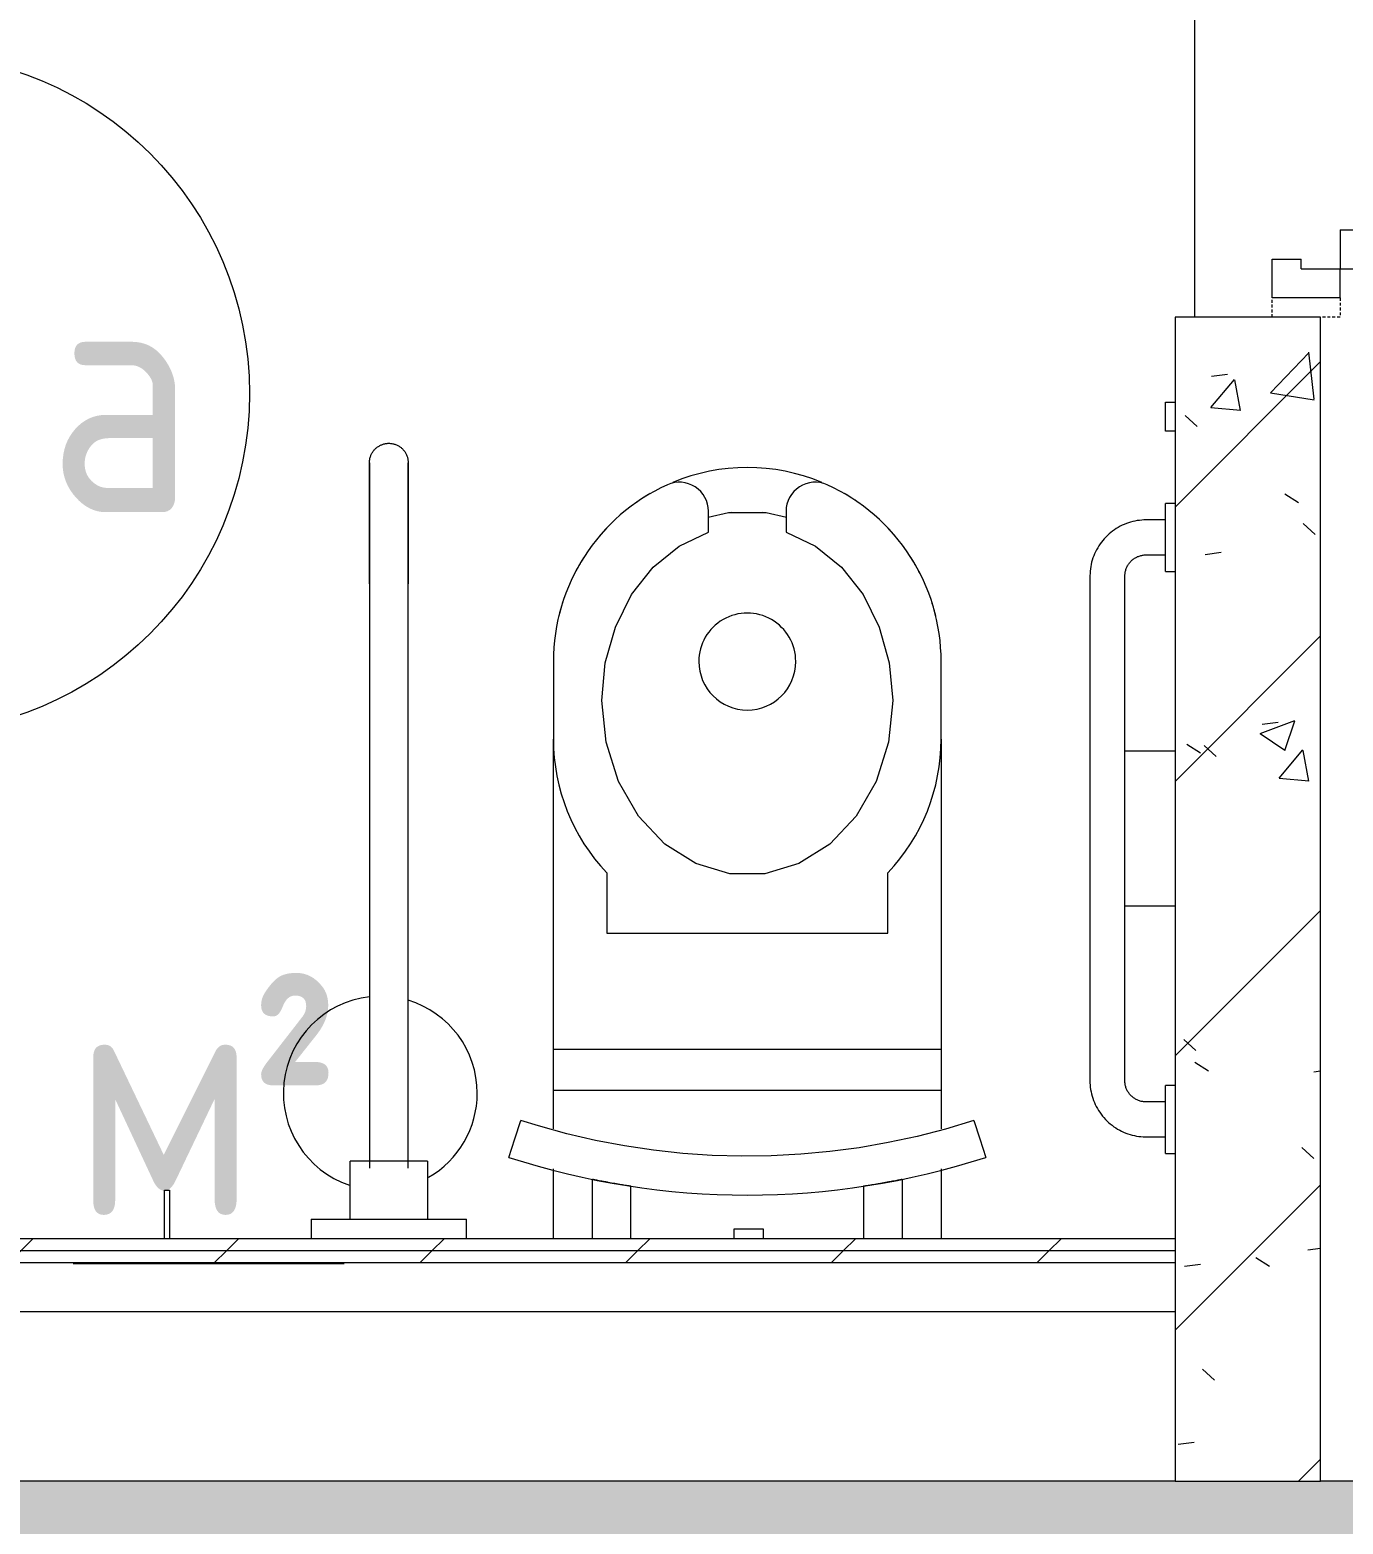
# Model space of a CAD drawing. Header units: millimetres. Extents: x -515342 to 330399, y -224905 to 507333.
# Drawn here: x -311230 to -309875, y -26248 to -24707 of the extents above; entities that cross this region are included whole.
import ezdxf

# ---------------------------------------------------------------- set-up
doc = ezdxf.new("R2010")
doc.units = ezdxf.units.MM
doc.linetypes.add('ASVP_Невидимые', pattern=[5, 3, -2])
for name, color, linetype, lineweight in [('Двери', 7, 'Continuous', 0), ('Марки помещений', 7, 'Continuous', 0), ('Оборудование', 7, 'Continuous', 0), ('Перекрытие', 7, 'Continuous', 0), ('Сантехника', 7, 'Continuous', 0), ('Стены внутренние', 7, 'Continuous', 0), ('Стены несущие', 7, 'Continuous', 0), ('Стены отделка', 7, 'Continuous', 0), ('Стены перегородки', 7, 'Continuous', 0), ('Стены штриховка', 7, 'Continuous', 0)]:
    doc.layers.add(name, color=color, linetype=linetype, lineweight=lineweight)
doc.styles.add('GOST Common_1', font='', dxfattribs={"width": 0.9, "height": 250})
doc.styles.add('GOST Common_2', font='', dxfattribs={"width": 0.9, "height": 250})
doc.styles.get('GOST Common_1').set_extended_font_data('GOST Common')
doc.styles.get('GOST Common_2').set_extended_font_data('GOST Common')
pattern_1 = [(45, (-374753.14, -35598.53), (-106.066, 106.066), [])]

# ---------------------------------------------------------------- blocks, each defined once
blk = doc.blocks.new('Дверь_Деревянная_1 полотно - АР_Дверь_Санузел_1000х2000h_полотно__Г_Пр-8752859-О_АР_П_1_0_000_План 1 этажа')
at = {"layer": 'Двери', "linetype": 'ASVP_Невидимые', "lineweight": 18}
for p, q in [((-550, -25), (-530, -25)), ((550, -25), (530, -25)), ((-550, -95), (-550, -75)), ((550, -95), (550, -75)), ((-530, -95), (-550, -95)), ((530, -95), (550, -95))]:
    blk.add_line(p, q, dxfattribs=at)
at = {"layer": 'Двери', "lineweight": 18}
for p, q in [((-530, -25), (-490, -25)), ((-530, -95), (-530, -25)), ((-490, -25), (-490, -55)), ((490, -25), (490, -55)), ((530, -25), (490, -25)), ((530, -95), (530, -25)), ((-500, -55), (-500, -95)), ((-500, -55), (-490, -55)), ((500, -55), (490, -55)), ((500, -55), (500, -95)), ((-530, -95), (-500, -95)), ((-500, -95), (-500, -1095)), ((-460, -95), (-500, -95)), ((-460, -95), (-460, -260)), ((530, -95), (500, -95)), ((-460, -330), (-460, -860)), ((-460, -930), (-460, -1095)), ((-500, -1095), (-460, -1095))]:
    blk.add_line(p, q, dxfattribs=at)
blk.add_arc((-500, -95), 1000, 270, 360, dxfattribs=at)
blk = doc.blocks.new('Опорный поручень - Откидной поручень для унитаза-8747127-О_АР_П_1_0_000_План 1 этажа')
at = {"layer": 'Оборудование'}
for p, q in [((92690, 10320), (92690, 9717.7)), ((92730, 9717.7), (92730, 10320)), ((92750, 9725), (92670, 9725)), ((92670, 9685), (92670, 9725)), ((92750, 9725), (92750, 9685)), ((92670, 9665), (92670, 9685)), ((92750, 9685), (92750, 9665)), ((92630, 9665), (92790, 9665)), ((92630, 9665), (92630, 9645)), ((92790, 9645), (92790, 9665))]:
    blk.add_line(p, q, dxfattribs=at)
at = {"layer": 'Оборудование', "flags": 128}
for points in [[(92690, 10445), (92690, 10445.8), (92690.1, 10446.6), (92690.1, 10447.4), (92690.3, 10448.2), (92690.4, 10449), (92690.6, 10449.8), (92690.8, 10450.5), (92691, 10451.3), (92691.3, 10452), (92691.6, 10452.8), (92691.9, 10453.5), (92692.3, 10454.2), (92692.6, 10454.9), (92693.1, 10455.6), (92693.5, 10456.3), (92694, 10456.9), (92694.4, 10457.6), (92695, 10458.2), (92695.5, 10458.8), (92696.1, 10459.3), (92696.7, 10459.9), (92697.3, 10460.4), (92697.9, 10460.9), (92698.5, 10461.4), (92699.2, 10461.8), (92699.9, 10462.2), (92700.6, 10462.6), (92701.3, 10463), (92702, 10463.3), (92702.8, 10463.6), (92703.5, 10463.9), (92704.3, 10464.2), (92705, 10464.4), (92705.8, 10464.6), (92706.6, 10464.7), (92707.4, 10464.8), (92708.2, 10464.9), (92709, 10465), (92709.8, 10465), (92710, 10465)], [(92710, 10465), (92710.8, 10465), (92711.6, 10464.9), (92712.4, 10464.9), (92713.2, 10464.7), (92714, 10464.6), (92714.8, 10464.4), (92715.5, 10464.2), (92716.3, 10464), (92717, 10463.7), (92717.8, 10463.4), (92718.5, 10463.1), (92719.2, 10462.7), (92719.9, 10462.4), (92720.6, 10461.9), (92721.3, 10461.5), (92721.9, 10461), (92722.6, 10460.6), (92723.2, 10460), (92723.8, 10459.5), (92724.3, 10458.9), (92724.9, 10458.3), (92725.4, 10457.7), (92725.9, 10457.1), (92726.4, 10456.5), (92726.8, 10455.8), (92727.2, 10455.1), (92727.6, 10454.4), (92728, 10453.7), (92728.3, 10453), (92728.6, 10452.2), (92728.9, 10451.5), (92729.2, 10450.7), (92729.4, 10450), (92729.6, 10449.2), (92729.7, 10448.4), (92729.8, 10447.6), (92729.9, 10446.8), (92730, 10446), (92730, 10445.2), (92730, 10445)], [(92690, 10320), (92690, 10325), (92690, 10330), (92690, 10335), (92690, 10339.9), (92690, 10344.8), (92690, 10349.7), (92690, 10354.5), (92690, 10359.3), (92690, 10364), (92690, 10368.7), (92690, 10373.2), (92690, 10377.7), (92690, 10382.1), (92690, 10386.4), (92690, 10390.6), (92690, 10394.6), (92690, 10398.6), (92690, 10402.4), (92690, 10406.1), (92690, 10409.7), (92690, 10413.1), (92690, 10416.3), (92690, 10419.5), (92690, 10422.4), (92690, 10425.2), (92690, 10427.8), (92690, 10430.2), (92690, 10432.5), (92690, 10434.6), (92690, 10436.5), (92690, 10438.2), (92690, 10439.8), (92690, 10441.1), (92690, 10442.2), (92690, 10443.2), (92690, 10443.9), (92690, 10444.5), (92690, 10444.8), (92690, 10445), (92690, 10445)], [(92690, 10445), (92690, 10444.9), (92690, 10444.6), (92690, 10444.1), (92690, 10443.4), (92690, 10442.5), (92690, 10441.4), (92690, 10440.1), (92690, 10438.7), (92690, 10437), (92690, 10435.1), (92690, 10433.1), (92690, 10430.9), (92690, 10428.5), (92690, 10425.9), (92690, 10423.2), (92690, 10420.3), (92690, 10417.2), (92690, 10414), (92690, 10410.6), (92690, 10407.1), (92690, 10403.4), (92690, 10399.6), (92690, 10395.7), (92690, 10391.7), (92690, 10387.5), (92690, 10383.3), (92690, 10378.9), (92690, 10374.5), (92690, 10369.9), (92690, 10365.3), (92690, 10360.6), (92690, 10355.8), (92690, 10351), (92690, 10346.2), (92690, 10341.2), (92690, 10336.3), (92690, 10331.3), (92690, 10326.3), (92690, 10321.3), (92690, 10320)], [(92730, 10320), (92730, 10325), (92730, 10330), (92730, 10335), (92730, 10339.9), (92730, 10344.8), (92730, 10349.7), (92730, 10354.5), (92730, 10359.3), (92730, 10364), (92730, 10368.7), (92730, 10373.2), (92730, 10377.7), (92730, 10382.1), (92730, 10386.4), (92730, 10390.6), (92730, 10394.6), (92730, 10398.6), (92730, 10402.4), (92730, 10406.1), (92730, 10409.7), (92730, 10413.1), (92730, 10416.3), (92730, 10419.5), (92730, 10422.4), (92730, 10425.2), (92730, 10427.8), (92730, 10430.2), (92730, 10432.5), (92730, 10434.6), (92730, 10436.5), (92730, 10438.2), (92730, 10439.8), (92730, 10441.1), (92730, 10442.2), (92730, 10443.2), (92730, 10443.9), (92730, 10444.5), (92730, 10444.8), (92730, 10445), (92730, 10445)], [(92730, 10445), (92730, 10444.9), (92730, 10444.6), (92730, 10444.1), (92730, 10443.4), (92730, 10442.5), (92730, 10441.4), (92730, 10440.1), (92730, 10438.7), (92730, 10437), (92730, 10435.1), (92730, 10433.1), (92730, 10430.9), (92730, 10428.5), (92730, 10425.9), (92730, 10423.2), (92730, 10420.3), (92730, 10417.2), (92730, 10414), (92730, 10410.6), (92730, 10407.1), (92730, 10403.4), (92730, 10399.6), (92730, 10395.7), (92730, 10391.7), (92730, 10387.5), (92730, 10383.3), (92730, 10378.9), (92730, 10374.5), (92730, 10369.9), (92730, 10365.3), (92730, 10360.6), (92730, 10355.8), (92730, 10351), (92730, 10346.2), (92730, 10341.2), (92730, 10336.3), (92730, 10331.3), (92730, 10326.3), (92730, 10321.3), (92730, 10320)]]:
    blk.add_lwpolyline(points, dxfattribs=at)
blk = doc.blocks.new('МГН_Санузел_Поручень горизонтальный - АР_Сантехнические приборы_МГН_Поручень горизонтальный-3156318-О_АР_П_1_0_000_План 1 этажа')
at = {"layer": 'Сантехника'}
for p, q in [((-595.8, 88), (-1115.8, 88)), ((-1115.8, 52), (-595.8, 52)), ((-1173.8, 30), (-1173.8, 10)), ((-1137.8, 10), (-1137.8, 30)), ((-573.8, 30), (-573.8, 10)), ((-537.8, 10), (-537.8, 30)), ((-1190.8, 10), (-1190.8, 0)), ((-1190.8, 10), (-1155.8, 10)), ((-1155.8, 10), (-1120.8, 10)), ((-1120.8, 0), (-1120.8, 10)), ((-590.8, 10), (-590.8, 0)), ((-590.8, 10), (-555.8, 10)), ((-555.8, 10), (-520.8, 10)), ((-520.8, 0), (-520.8, 10))]:
    blk.add_line(p, q, dxfattribs=at)
at = {"layer": 'Сантехника', "flags": 128}
for points in [[(-1115.8, 88), (-1118.1, 88), (-1120.4, 87.8), (-1122.7, 87.6), (-1125, 87.3), (-1127.3, 86.8), (-1129.6, 86.3), (-1131.8, 85.7), (-1134, 85.1), (-1136.2, 84.3), (-1138.4, 83.4), (-1140.5, 82.5), (-1142.6, 81.4), (-1144.6, 80.3), (-1146.6, 79.1), (-1148.5, 77.9), (-1150.4, 76.5), (-1152.3, 75.1), (-1154, 73.6), (-1155.8, 72), (-1157.4, 70.4), (-1159, 68.7), (-1160.5, 67), (-1161.9, 65.1), (-1163.3, 63.3), (-1164.6, 61.3), (-1165.8, 59.4), (-1166.9, 57.3), (-1168, 55.3), (-1169, 53.2), (-1169.9, 51), (-1170.7, 48.8), (-1171.4, 46.6), (-1172, 44.4), (-1172.5, 42.1), (-1173, 39.9), (-1173.3, 37.6), (-1173.6, 35.3), (-1173.7, 32.9), (-1173.8, 30.6), (-1173.8, 30)], [(-537.8, 30), (-537.8, 32.3), (-538, 34.6), (-538.2, 36.9), (-538.5, 39.2), (-539, 41.5), (-539.5, 43.8), (-540.1, 46), (-540.7, 48.2), (-541.5, 50.4), (-542.4, 52.6), (-543.3, 54.7), (-544.3, 56.8), (-545.5, 58.8), (-546.7, 60.8), (-547.9, 62.7), (-549.3, 64.6), (-550.7, 66.5), (-552.2, 68.2), (-553.8, 70), (-555.4, 71.6), (-557.1, 73.2), (-558.8, 74.7), (-560.7, 76.1), (-562.5, 77.5), (-564.5, 78.8), (-566.4, 80), (-568.5, 81.2), (-570.5, 82.2), (-572.6, 83.2), (-574.8, 84.1), (-577, 84.9), (-579.2, 85.6), (-581.4, 86.2), (-583.7, 86.7), (-585.9, 87.2), (-588.2, 87.5), (-590.5, 87.8), (-592.9, 87.9), (-595.2, 88), (-595.8, 88)], [(-1137.8, 30), (-1137.8, 30.9), (-1137.7, 31.8), (-1137.6, 32.6), (-1137.5, 33.5), (-1137.4, 34.4), (-1137.2, 35.2), (-1136.9, 36.1), (-1136.7, 36.9), (-1136.4, 37.8), (-1136.1, 38.6), (-1135.7, 39.4), (-1135.3, 40.2), (-1134.9, 40.9), (-1134.4, 41.7), (-1134, 42.4), (-1133.4, 43.1), (-1132.9, 43.8), (-1132.3, 44.5), (-1131.7, 45.2), (-1131.1, 45.8), (-1130.5, 46.4), (-1129.8, 47), (-1129.1, 47.5), (-1128.4, 48), (-1127.7, 48.5), (-1126.9, 49), (-1126.2, 49.4), (-1125.4, 49.8), (-1124.6, 50.2), (-1123.8, 50.5), (-1122.9, 50.8), (-1122.1, 51.1), (-1121.3, 51.3), (-1120.4, 51.5), (-1119.5, 51.7), (-1118.7, 51.8), (-1117.8, 51.9), (-1116.9, 52), (-1116, 52), (-1115.8, 52)], [(-595.8, 52), (-594.9, 52), (-594, 51.9), (-593.2, 51.8), (-592.3, 51.7), (-591.4, 51.6), (-590.6, 51.4), (-589.7, 51.1), (-588.9, 50.9), (-588, 50.6), (-587.2, 50.3), (-586.4, 49.9), (-585.6, 49.5), (-584.9, 49.1), (-584.1, 48.6), (-583.4, 48.2), (-582.7, 47.6), (-582, 47.1), (-581.3, 46.5), (-580.6, 45.9), (-580, 45.3), (-579.4, 44.7), (-578.8, 44), (-578.3, 43.3), (-577.8, 42.6), (-577.3, 41.9), (-576.8, 41.1), (-576.4, 40.4), (-576, 39.6), (-575.6, 38.8), (-575.3, 38), (-575, 37.1), (-574.7, 36.3), (-574.5, 35.5), (-574.3, 34.6), (-574.1, 33.7), (-574, 32.9), (-573.9, 32), (-573.8, 31.1), (-573.8, 30.2), (-573.8, 30)]]:
    blk.add_lwpolyline(points, dxfattribs=at)
blk = doc.blocks.new('Унитаз - Общественные _МГН_ - Объем смыва более 6_1 л-V254-О_АР_П_1_0_000_План 1 этажа')
at = {"layer": 'Сантехника'}
for p, q in [((88.7, 246), (107.8, 239.8)), ((107.8, 239.8), (126.8, 233.7)), ((5, 200), (77, 200)), ((118.2, 200), (157.6, 200)), ((157.6, 200), (200, 200)), ((157.6, -200), (157.6, 200)), ((200, -200), (200, 200)), ((200, 200), (520, 200)), ((600, 200), (520, 200)), ((66.2, 160), (5, 160)), ((382.3, 145), (320, 145)), ((320, 145), (320, -145)), ((5, 120), (59.1, 120)), ((733.5, 40), (754.9, 40)), ((753.4, 20.7), (754, 16.1)), ((754, -16.1), (753.4, -20.7)), ((754.9, -40), (733.5, -40)), ((59.1, -120), (5, -120)), ((320, -145), (382.3, -145)), ((5, -160), (66.2, -160)), ((77, -200), (5, -200)), ((157.6, -200), (118.2, -200)), ((200, -200), (157.6, -200)), ((520, -200), (200, -200)), ((520, -200), (600, -200)), ((107.8, -239.8), (88.7, -246)), ((126.8, -233.7), (107.8, -239.8))]:
    blk.add_line(p, q, dxfattribs=at)
at = {"layer": 'Сантехника', "flags": 128}
for points in [[(126.8, -233.7), (118, -204.5), (110.4, -175.1), (104, -145.4), (98.8, -115.5), (94.8, -85.3), (92, -55.1), (90.4, -24.7), (90, 5.7), (90.9, 36.1), (92.9, 66.4), (96.2, 96.6), (100.6, 126.7), (106.3, 156.6), (113.2, 186.2), (121.2, 215.5), (126.8, 233.7)], [(560, -150), (516.9, -145.6), (476.3, -132.8), (440.6, -112.3), (411.9, -85.2), (391.7, -53.2), (381.3, -18.1), (381.3, 18.1), (391.7, 53.2), (411.9, 85.2), (440.6, 112.3), (476.3, 132.8), (516.9, 145.6), (560, 150)], [(560, 150), (598.7, 146.5), (635.6, 136.1), (669, 119.4), (697.2, 97.1), (719.1, 70.2), (733.5, 40)], [(748.7, 40.3), (753.6, 19.3), (753.6, -19.3), (748.7, -40.3)], [(733.5, -40), (719.1, -70.2), (697.2, -97.1), (669, -119.4), (635.6, -136.1), (598.7, -146.5), (560, -150)]]:
    blk.add_lwpolyline(points, dxfattribs=at)
at = {"layer": 'Сантехника'}
for centre, radius, start, end in [((850, 0), 800, 162.0951, 197.9049), ((520, 0), 200, 90, 133.5312), ((600, 0), 200, 24.3266, 90), ((600, 0), 200, 72.0106, 76.5027), ((600, 0), 200, 57.6191, 63.0038), ((600, 0), 200, 43.7417, 49.503), ((600, 0), 200, 30.0357, 36.0001), ((754.9, 70), 30, 270, 24.3266), ((600, 0), 200, 337.4028, 22.5972), ((600, 0), 50, 90, 270), ((600, 0), 50, 270, 90), ((754.9, -70), 30, 335.6734, 90), ((600, 0), 200, 270, 335.6734), ((600, 0), 200, 323.9999, 329.9643), ((600, 0), 200, 310.497, 316.2583), ((520, 0), 200, 226.4688, 270), ((600, 0), 200, 296.9962, 302.3809), ((600, 0), 200, 283.4973, 287.9894)]:
    blk.add_arc(centre, radius, start, end, dxfattribs=at)
for points, knots in [([(59.1, 120), (59.1, 120), (59.2, 120.8), (59.7, 124.4), (60.6, 129.9), (61.7, 136.5), (62.8, 142.4), (63.6, 146.8), (64.2, 150), (64.7, 152.9), (65.4, 156.2), (66, 159.2), (66.2, 160), (66.2, 160)], [0, 0, 0, 0, 0.111111, 0.222222, 0.333333, 0.444444, 0.555556, 0.611111, 0.666667, 0.722222, 0.777778, 0.888889, 1, 1, 1, 1]), ([(66.2, -160), (66.2, -160), (66, -159.2), (65.4, -156.2), (64.7, -152.9), (64.2, -150), (63.6, -146.8), (63, -143.5), (62.3, -140), (61.5, -135.4), (60.6, -129.9), (59.7, -124.4), (59.2, -120.8), (59.1, -120), (59.1, -120)], [0, 0, 0, 0, 0.111111, 0.222222, 0.277778, 0.333333, 0.388889, 0.444444, 0.5, 0.555556, 0.666667, 0.777778, 0.888889, 1, 1, 1, 1])]:
    blk.add_open_spline(points, degree=3, knots=knots, dxfattribs=at)
blk = doc.blocks.new('2D_МГН_Санузел_Аксессуары - АР_Сантехнические приборы_Автоматический диспансер для туалетной бумаги-10688737-О_АР_П_1_0_000_План 1 этажа')
at = {"layer": 'Сантехника'}
for p, q in [((-189.1, 75), (-189.1, 127)), ((-29.1, 127.2), (-29.1, 75))]:
    blk.add_line(p, q, dxfattribs=at)
blk = doc.blocks.new('2D_МГН_Санузел_Аксессуары - АР_Сантехнические приборы_Корзина для мусора-10688740-О_АР_П_1_0_000_План 1 этажа')
at = {"layer": 'Сантехника'}
for start, end in [(96.4838, 251.3788), (360, 73.2487), (299.8951, 360)]:
    blk.add_arc((-109.1, 187.5), 100, start, end, dxfattribs=at)
blk = doc.blocks.new('2D_МГН_Санузел_Аксессуары - АР_Сантехнические приборы_Система вызова помощи в санузел-10688741-О_АР_П_1_0_000_План 1 этажа')
at = {"layer": 'Сантехника'}
for p, q in [((-124.1, 75), (-124.1, 85)), ((-124.1, 85), (-94.1, 85)), ((-94.1, 85), (-94.1, 75))]:
    blk.add_line(p, q, dxfattribs=at)
blk = doc.blocks.new('2D_МГН_Санузел_Аксессуары - АР_Сантехнические приборы_Универсальный травмобезопасный держатель _крючок для костылей_-10688743-О_АР_П_1_0_000_План 1 этажа')
at = {"layer": 'Сантехника'}
for p, q in [((-111.6, 37.5), (-111.6, 87.5)), ((-111.6, 87.5), (-106.6, 87.5)), ((-106.6, 87.5), (-106.6, 37.5))]:
    blk.add_line(p, q, dxfattribs=at)
blk = doc.blocks.new('2D_МГН_Санузел_Аксессуары - АР_Сантехнические приборы_Комплект 1-10688745-О_АР_П_1_0_000_План 1 этажа')
at = {"layer": 'Сантехника'}
for p, q in [((-124.1, 37.5), (-124.1, 47.5)), ((-124.1, 47.5), (-94.1, 47.5)), ((-94.1, 47.5), (-94.1, 37.5))]:
    blk.add_line(p, q, dxfattribs=at)
blk = doc.blocks.new('ASVP_Марка_Помещение_ДваЗначения - Номер Площадь-685795-О_АР_П_1_0_000_План 1 этажа')
at = {"layer": 'Марки помещений'}
blk.add_circle((0, 0), 3.5, dxfattribs=at)

msp = doc.modelspace()

# ---------------------------------------------------------------- hatches: boundary and pattern name
at = {"layer": 'Стены внутренние'}
h = msp.add_hatch(dxfattribs=at)
h.set_pattern_fill('FP_3', color=256, style=0, pattern_type=2)
h.set_pattern_definition([(45, (-374753.14, -35598.53), (-141.42136, 141.42136), [])])
h.paths.add_polyline_path([(-310048.1427, -26203.5295), (-309898.1427, -26203.5295), (-309898.1427, -25003.5295), (-310048.1427, -25003.5295), (-310048.1427, -26063.7584)])
h = msp.add_hatch(dxfattribs=at)
h.set_pattern_fill('FP_4', color=256, style=0, pattern_type=2)
h.set_pattern_definition([(50, (-374753.14, -35598.53), (364.3679, -31.8783), [38.1, -419.1]), (355, (-374753.14, -35598.53), (-70.4859, 382.1133), [30.48, -335.28]), (100.451, (-374722.78, -35601.2), (293.885, 350.2334), [32.38, -356.18]), (46.184, (-374753.14, -35496.93), (542.1585, -84.0858), [57.15, -628.65]), (96.636, (-374707.96, -35503.94), (474.805, 494.8554), [48.57, -534.27]), (351.184, (-374753.14, -35496.93), (474.81, 494.85), [45.72, -502.92]), (21, (-374702.34, -35522.33), (303.2285, -204.5305), [38.1, -419.1]), (326, (-374702.34, -35522.33), (123.6039, 368.376), [30.48, -335.28]), (71.451, (-374677.07, -35539.37), (426.8341, 163.8427), [32.38, -356.18]), (37.5, (-374753.14, -35598.53), (6.17665, 169.11015), [16.764, -314.452, 16.764, -323.596, -336.55]), (37.5, (-374753.14, -35598.53), (6.17665, 169.11015), [-671.576, 16.764, -319.786]), (7.5, (-374753.14, -35598.53), (133.6389, 200.3615), [16.764, -177.292, 16.764, -306.832, -128.27]), (7.5, (-374753.14, -35598.53), (133.6389, 200.3615), [-517.652, 16.764, -111.506]), (327.5, (-374866.43, -35598.53), (271.18182, -11.45836), [16.764, -110.236, 16.764, -379.476, -525.78]), (327.5, (-374866.43, -35598.53), (271.18182, -11.45836), [-523.24, 16.764, -509.016]), (317.5, (-374917.23, -35598.53), (296.2585, 50.85285), [16.764, -148.336, 16.764, -246.38, -373.38]), (317.5, (-374917.23, -35598.53), (296.2585, 50.85285), [-428.244, 16.764, -356.616])])
h.paths.add_polyline_path([(-310048.1427, -26203.5295), (-309898.1427, -26203.5295), (-309898.1427, -25003.5295), (-310048.1427, -25003.5295), (-310048.1427, -26063.7584)])
h = msp.add_hatch(dxfattribs=at)
h.set_pattern_fill('FP_11', color=256, style=0, pattern_type=2)
h.set_pattern_definition(pattern_1)
h.paths.add_polyline_path([(-312613.2461, -25966.0295), (-310048.1427, -25966.0295), (-310048.1427, -25953.5295), (-312648.1427, -25953.5295), (-312648.1427, -25966.0295)])
h = msp.add_hatch(dxfattribs=at)
h.set_pattern_fill('FP_11', color=256, style=0, pattern_type=2)
h.set_pattern_definition(pattern_1)
h.paths.add_polyline_path([(-310048.1427, -25978.5295), (-310048.1427, -25966.0295), (-312648.1427, -25966.0295), (-312648.1427, -25978.5295), (-310170.2917, -25978.5295)])
h = msp.add_hatch(dxfattribs=at)
h.set_pattern_fill('FP_1', color=256, style=0, pattern_type=2)
h.set_pattern_definition([(45, (-374753.14, -35598.53), (-224.5064, 224.5064), []), (45, (-374528.64, -35598.53), (-224.5064, 224.5064), [396.875, -79.375, 3.353, -76.022])])
h.paths.add_polyline_path([(-273318.1427, -26593.5295), (-273318.1427, -26203.5295), (-275330.682, -26203.5295), (-275330.682, -26593.5295), (-273525.9753, -26593.5295)])
h.paths.add_polyline_path([(-278856.0577, -26593.5295), (-276530.682, -26593.5295), (-276530.682, -26203.5295), (-279723.1427, -26203.5295), (-279723.1427, -26593.5295)])
h.paths.add_polyline_path([(-280923.1427, -26593.5295), (-280923.1427, -26203.5295), (-287178.9742, -26203.5295), (-287178.9742, -26593.5295), (-281521.0989, -26593.5295)])
h.paths.add_polyline_path([(-288627.8754, -26593.5295), (-288378.9742, -26593.5295), (-288378.9742, -26203.5295), (-291685.1939, -26203.5295), (-291685.1939, -26593.5295), (-290404.5695, -26593.5295)])
h.paths.add_polyline_path([(-293069.6107, -26593.5295), (-292885.1939, -26593.5295), (-292885.1939, -26203.5295), (-303731.0044, -26203.5295), (-303731.0044, -26593.5295), (-293291.6929, -26593.5295)])
h.paths.add_polyline_path([(-304931.0044, -26593.5295), (-304931.0044, -26203.5295), (-308628.6345, -26203.5295), (-308628.6345, -26593.5295), (-305062.2961, -26593.5295)])
h.paths.add_polyline_path([(-313501.5932, -26593.5295), (-309828.6345, -26593.5295), (-309828.6345, -26203.5295), (-313539.8116, -26203.5295), (-313539.8116, -26593.5295)])
h.paths.add_polyline_path([(-317054.9815, -26593.5295), (-314739.8116, -26593.5295), (-314739.8116, -26203.5295), (-319098.1427, -26203.5295), (-319098.1427, -26593.5295), (-318308.1427, -26593.5295)])
h.paths.add_polyline_path([(-293935.5075, -26502.0103), (-293968.1427, -26490.132), (-293994.7471, -26467.8083), (-294012.1119, -26437.7315), (-294018.1427, -26403.5295), (-294012.1119, -26369.3275), (-293994.7471, -26339.2507), (-293968.1427, -26316.927), (-293935.5075, -26305.0487), (-293900.7778, -26305.0487), (-293868.1427, -26316.927), (-293841.5382, -26339.2507), (-293824.1734, -26369.3275), (-293818.1427, -26403.5295), (-293824.1734, -26437.7315), (-293841.5382, -26467.8083), (-293868.1427, -26490.132), (-293900.7778, -26502.0103)])
h.paths.add_polyline_path([(-273525.9753, -26497.0103), (-273535.5075, -26497.0103), (-273568.1427, -26485.132), (-273594.7471, -26462.8083), (-273612.1119, -26432.7315), (-273618.1427, -26398.5295), (-273612.1119, -26364.3275), (-273594.7471, -26334.2507), (-273568.1427, -26311.927), (-273535.5075, -26300.0487), (-273500.7778, -26300.0487), (-273468.1427, -26311.927), (-273441.5382, -26334.2507), (-273424.1734, -26364.3275), (-273418.1427, -26398.5295), (-273424.1734, -26432.7315), (-273441.5382, -26462.8083), (-273468.1427, -26485.132), (-273500.7778, -26497.0103)])
h.paths.add_polyline_path([(-273935.5075, -26497.0103), (-273968.1427, -26485.132), (-273994.7471, -26462.8083), (-274012.1119, -26432.7315), (-274018.1427, -26398.5295), (-274012.1119, -26364.3275), (-273994.7471, -26334.2507), (-273968.1427, -26311.927), (-273935.5075, -26300.0487), (-273900.7778, -26300.0487), (-273868.1427, -26311.927), (-273841.5382, -26334.2507), (-273824.1734, -26364.3275), (-273818.1427, -26398.5295), (-273824.1734, -26432.7315), (-273841.5382, -26462.8083), (-273868.1427, -26485.132), (-273900.7778, -26497.0103)])
h.paths.add_polyline_path([(-284335.5075, -26497.0103), (-284368.1427, -26485.132), (-284394.7471, -26462.8083), (-284412.1119, -26432.7315), (-284418.1427, -26398.5295), (-284412.1119, -26364.3275), (-284394.7471, -26334.2507), (-284368.1427, -26311.927), (-284335.5075, -26300.0487), (-284300.7778, -26300.0487), (-284268.1427, -26311.927), (-284241.5382, -26334.2507), (-284224.1734, -26364.3275), (-284218.1427, -26398.5295), (-284224.1734, -26432.7315), (-284241.5382, -26462.8083), (-284268.1427, -26485.132), (-284300.7778, -26497.0103)])
h.paths.add_polyline_path([(-278335.5075, -26497.0103), (-278368.1427, -26485.132), (-278394.7471, -26462.8083), (-278412.1119, -26432.7315), (-278418.1427, -26398.5295), (-278411.8841, -26363.9329), (-278394.7471, -26334.2507), (-278368.1427, -26311.927), (-278335.5075, -26300.0487), (-278300.7778, -26300.0487), (-278268.1427, -26311.927), (-278240.6154, -26335.8491), (-278224.1734, -26364.3275), (-278218.1427, -26398.5295), (-278224.1734, -26432.7315), (-278241.5382, -26462.8083), (-278268.1427, -26485.132), (-278300.7778, -26497.0103)])
h.paths.add_polyline_path([(-285100.7778, -26497.0103), (-285135.5075, -26497.0103), (-285168.1427, -26485.132), (-285194.7471, -26462.8083), (-285212.1119, -26432.7315), (-285218.1427, -26398.5295), (-285212.1119, -26364.3275), (-285194.7471, -26334.2507), (-285168.1427, -26311.927), (-285135.5075, -26300.0487), (-285100.7778, -26300.0487), (-285068.1427, -26311.927), (-285040.6154, -26335.8491), (-285024.1734, -26364.3275), (-285018.1427, -26398.5295), (-285024.1734, -26432.7315), (-285041.5382, -26462.8083), (-285068.1427, -26485.132), (-285074.4871, -26487.4412)])
h.paths.add_polyline_path([(-276735.5075, -26497.0103), (-276768.1427, -26485.132), (-276794.7471, -26462.8083), (-276812.1119, -26432.7315), (-276818.1427, -26398.5295), (-276812.1119, -26364.3275), (-276794.7471, -26334.2507), (-276768.1427, -26311.927), (-276735.5075, -26300.0487), (-276700.7778, -26300.0487), (-276668.1427, -26311.927), (-276640.6154, -26335.8491), (-276624.1734, -26364.3275), (-276618.1427, -26398.5295), (-276624.1734, -26432.7315), (-276641.5382, -26462.8083), (-276668.1427, -26485.132), (-276700.7778, -26497.0103)])
h.paths.add_polyline_path([(-283935.5075, -26497.0103), (-283968.1427, -26485.132), (-283994.7471, -26462.8083), (-284012.1119, -26432.7315), (-284018.1427, -26398.5295), (-284012.1119, -26364.3275), (-283994.7471, -26334.2507), (-283968.1427, -26311.927), (-283935.5075, -26300.0487), (-283900.7778, -26300.0487), (-283868.1427, -26311.927), (-283841.5382, -26334.2507), (-283824.1734, -26364.3275), (-283818.1427, -26398.5295), (-283824.1734, -26432.7315), (-283841.5382, -26462.8083), (-283868.1427, -26485.132), (-283900.7778, -26497.0103)])
h.paths.add_polyline_path([(-277135.5075, -26497.0103), (-277168.1427, -26485.132), (-277194.7471, -26462.8083), (-277212.1119, -26432.7315), (-277218.1427, -26398.5295), (-277212.1119, -26364.3275), (-277194.7471, -26334.2507), (-277168.1427, -26311.927), (-277135.5075, -26300.0487), (-277100.7778, -26300.0487), (-277068.1427, -26311.927), (-277040.6154, -26335.8491), (-277024.1734, -26364.3275), (-277018.1427, -26398.5295), (-277024.1734, -26432.7315), (-277041.5382, -26462.8083), (-277068.1427, -26485.132), (-277100.7778, -26497.0103)])
h.paths.add_polyline_path([(-285935.5075, -26497.0103), (-285968.1427, -26485.132), (-285994.7471, -26462.8083), (-286012.1119, -26432.7315), (-286018.1427, -26398.5295), (-286012.1119, -26364.3275), (-285994.7471, -26334.2507), (-285968.1427, -26311.927), (-285935.5075, -26300.0487), (-285900.7778, -26300.0487), (-285868.1427, -26311.927), (-285840.6154, -26335.8491), (-285824.1734, -26364.3275), (-285818.1427, -26398.5295), (-285824.1734, -26432.7315), (-285841.5382, -26462.8083), (-285868.1427, -26485.132), (-285900.7778, -26497.0103)])
h.paths.add_polyline_path([(-277500.7778, -26497.0103), (-277535.5075, -26497.0103), (-277568.1427, -26485.132), (-277594.7471, -26462.8083), (-277612.1119, -26432.7315), (-277618.1427, -26398.5295), (-277612.1119, -26364.3275), (-277594.7471, -26334.2507), (-277568.1427, -26311.927), (-277535.5075, -26300.0487), (-277500.7778, -26300.0487), (-277468.1427, -26311.927), (-277440.6154, -26335.8491), (-277424.1734, -26364.3275), (-277418.1427, -26398.5295), (-277424.1734, -26432.7315), (-277441.5382, -26462.8083), (-277468.1427, -26485.132)])
h.paths.add_polyline_path([(-285535.5075, -26497.0103), (-285568.1427, -26485.132), (-285594.7471, -26462.8083), (-285612.1119, -26432.7315), (-285618.1427, -26398.5295), (-285612.1119, -26364.3275), (-285594.7471, -26334.2507), (-285568.1427, -26311.927), (-285535.5075, -26300.0487), (-285500.7778, -26300.0487), (-285468.1427, -26311.927), (-285440.6154, -26335.8491), (-285424.1734, -26364.3275), (-285418.1427, -26398.5295), (-285424.1734, -26432.7315), (-285441.5382, -26462.8083), (-285468.1427, -26485.132), (-285500.7778, -26497.0103), (-285518.6606, -26497.0103)])
h.paths.add_polyline_path([(-277900.7778, -26497.0103), (-277935.5075, -26497.0103), (-277968.1427, -26485.132), (-277994.7471, -26462.8083), (-278012.1119, -26432.7315), (-278018.1427, -26398.5295), (-278012.1119, -26364.3275), (-277994.7471, -26334.2507), (-277967.7106, -26311.7697), (-277935.5075, -26300.0487), (-277900.7778, -26300.0487), (-277868.1427, -26311.927), (-277840.6154, -26335.8491), (-277824.1734, -26364.3275), (-277818.1427, -26398.5295), (-277824.1734, -26432.7315), (-277841.5382, -26462.8083), (-277868.1427, -26485.132)])
h.paths.add_polyline_path([(-284700.7778, -26497.0103), (-284735.5075, -26497.0103), (-284768.1427, -26485.132), (-284794.7471, -26462.8083), (-284812.1119, -26432.7315), (-284818.1427, -26398.5295), (-284812.1119, -26364.3275), (-284794.7471, -26334.2507), (-284768.1427, -26311.927), (-284735.5075, -26300.0487), (-284700.7778, -26300.0487), (-284668.1427, -26311.927), (-284640.6154, -26335.8491), (-284624.1734, -26364.3275), (-284618.1427, -26398.5295), (-284624.1734, -26432.7315), (-284641.5382, -26462.8083), (-284668.1427, -26485.132)])
h.paths.add_polyline_path([(-291100.7778, -26497.0103), (-291135.5075, -26497.0103), (-291168.1427, -26485.132), (-291194.7471, -26462.8083), (-291212.1119, -26432.7315), (-291218.1427, -26398.5295), (-291212.1119, -26364.3275), (-291194.7471, -26334.2507), (-291168.1427, -26311.927), (-291135.5075, -26300.0487), (-291100.7778, -26300.0487), (-291068.1427, -26311.927), (-291040.6154, -26335.8491), (-291024.1734, -26364.3275), (-291018.1427, -26398.5295), (-291024.1734, -26432.7315), (-291041.5382, -26462.8083), (-291068.1427, -26485.132)])
h.paths.add_polyline_path([(-294735.5075, -26497.0103), (-294768.1427, -26485.132), (-294794.7471, -26462.8083), (-294812.1119, -26432.7315), (-294818.1427, -26398.5295), (-294812.1119, -26364.3275), (-294794.7471, -26334.2507), (-294768.1427, -26311.927), (-294735.5075, -26300.0487), (-294700.7778, -26300.0487), (-294668.1427, -26311.927), (-294640.6154, -26335.8491), (-294624.1734, -26364.3275), (-294618.1427, -26398.5295), (-294624.2226, -26432.8168), (-294641.5382, -26462.8083), (-294668.1427, -26485.132), (-294700.7778, -26497.0103)])
h.paths.add_polyline_path([(-294300.7778, -26497.0103), (-294335.5075, -26497.0103), (-294368.1427, -26485.132), (-294394.7471, -26462.8083), (-294412.1119, -26432.7315), (-294418.1427, -26398.5295), (-294412.1119, -26364.3275), (-294394.7471, -26334.2507), (-294368.1427, -26311.927), (-294335.5075, -26300.0487), (-294300.7778, -26300.0487), (-294268.1427, -26311.927), (-294240.6154, -26335.8491), (-294224.1734, -26364.3275), (-294218.1427, -26398.5295), (-294224.1734, -26432.7315), (-294241.5382, -26462.8083), (-294268.1427, -26485.132)])
h.paths.add_polyline_path([(-291500.7778, -26497.0103), (-291535.5075, -26497.0103), (-291568.1427, -26485.132), (-291594.7471, -26462.8083), (-291612.1119, -26432.7315), (-291618.1427, -26398.5295), (-291612.1119, -26364.3275), (-291594.7471, -26334.2507), (-291568.1427, -26311.927), (-291535.5075, -26300.0487), (-291500.7778, -26300.0487), (-291468.1427, -26311.927), (-291441.5382, -26334.2507), (-291424.1734, -26364.3275), (-291418.1427, -26398.5295), (-291424.1734, -26432.7315), (-291441.5382, -26462.8083), (-291468.1427, -26485.132)])
h.paths.add_polyline_path([(-293535.5075, -26497.0103), (-293568.1427, -26485.132), (-293594.7471, -26462.8083), (-293612.1119, -26432.7315), (-293618.1427, -26398.5295), (-293612.1119, -26364.3275), (-293594.7471, -26334.2507), (-293568.1427, -26311.927), (-293535.5075, -26300.0487), (-293500.7778, -26300.0487), (-293468.1427, -26311.927), (-293440.6154, -26335.8491), (-293424.1734, -26364.3275), (-293418.1427, -26398.5295), (-293424.1734, -26432.7315), (-293441.5382, -26462.8083), (-293468.1427, -26485.132), (-293500.7778, -26497.0103), (-293513.7842, -26497.0103)])
h.paths.add_polyline_path([(-293100.7778, -26497.0103), (-293135.5075, -26497.0103), (-293168.1427, -26485.132), (-293194.7471, -26462.8083), (-293212.1119, -26432.7315), (-293218.1427, -26398.5295), (-293212.1119, -26364.3275), (-293194.7471, -26334.2507), (-293168.1427, -26311.927), (-293135.5075, -26300.0487), (-293100.7778, -26300.0487), (-293068.1427, -26311.927), (-293040.6154, -26335.8491), (-293024.1734, -26364.3275), (-293018.1427, -26398.5295), (-293024.1734, -26432.7315), (-293041.5382, -26462.8083), (-293069.6107, -26485.6664)])
h.paths.add_polyline_path([(-307135.5075, -26497.0103), (-307168.1427, -26485.132), (-307194.7471, -26462.8083), (-307212.1119, -26432.7315), (-307218.1427, -26398.5295), (-307212.1119, -26364.3275), (-307194.7471, -26334.2507), (-307168.1427, -26311.927), (-307135.5075, -26300.0487), (-307100.7778, -26300.0487), (-307068.1427, -26311.927), (-307040.6154, -26335.8491), (-307024.1734, -26364.3275), (-307018.1427, -26398.5295), (-307024.1734, -26432.7315), (-307041.5382, -26462.8083), (-307068.1427, -26485.132), (-307100.7778, -26497.0103)])
h.paths.add_polyline_path([(-298700.7778, -26497.0103), (-298735.5075, -26497.0103), (-298768.1427, -26485.132), (-298794.7471, -26462.8083), (-298812.1119, -26432.7315), (-298818.1427, -26398.5295), (-298812.1119, -26364.3275), (-298794.7471, -26334.2507), (-298768.1427, -26311.927), (-298735.5075, -26300.0487), (-298700.7778, -26300.0487), (-298668.1427, -26311.927), (-298641.5382, -26334.2507), (-298624.1734, -26364.3275), (-298618.1427, -26398.5295), (-298624.1734, -26432.7315), (-298641.5382, -26462.8083), (-298668.1427, -26485.132)])
h.paths.add_polyline_path([(-307935.5075, -26497.0103), (-307968.1427, -26485.132), (-307994.7471, -26462.8083), (-308012.1119, -26432.7315), (-308018.1427, -26398.5295), (-308012.1119, -26364.3275), (-307994.7471, -26334.2507), (-307968.1427, -26311.927), (-307935.5075, -26300.0487), (-307900.7778, -26300.0487), (-307868.1427, -26311.927), (-307840.6154, -26335.8491), (-307824.1734, -26364.3275), (-307818.1427, -26398.5295), (-307824.1734, -26432.7315), (-307841.5382, -26462.8083), (-307868.1427, -26485.132), (-307900.7778, -26497.0103)])
h.paths.add_polyline_path([(-299500.7778, -26497.0103), (-299535.5075, -26497.0103), (-299568.1427, -26485.132), (-299594.7471, -26462.8083), (-299612.1119, -26432.7315), (-299618.1427, -26398.5295), (-299612.1119, -26364.3275), (-299594.7471, -26334.2507), (-299568.1427, -26311.927), (-299535.5075, -26300.0487), (-299500.7778, -26300.0487), (-299468.1427, -26311.927), (-299441.5382, -26334.2507), (-299424.1734, -26364.3275), (-299418.1427, -26398.5295), (-299424.1734, -26432.7315), (-299441.5382, -26462.8083), (-299468.1427, -26485.132)])
h.paths.add_polyline_path([(-305100.7778, -26497.0103), (-305135.5075, -26497.0103), (-305168.1427, -26485.132), (-305194.7471, -26462.8083), (-305212.1119, -26432.7315), (-305218.1427, -26398.5295), (-305212.1119, -26364.3275), (-305194.7471, -26334.2507), (-305168.1427, -26311.927), (-305135.5075, -26300.0487), (-305100.7778, -26300.0487), (-305068.1427, -26311.927), (-305041.5382, -26334.2507), (-305024.1734, -26364.3275), (-305018.1427, -26398.5295), (-305024.1734, -26432.7315), (-305041.5382, -26462.8083), (-305068.1427, -26485.132)])
h.paths.add_polyline_path([(-305935.5075, -26497.0103), (-305968.1427, -26485.132), (-305994.7471, -26462.8083), (-306012.1119, -26432.7315), (-306018.1427, -26398.5295), (-306012.1119, -26364.3275), (-305994.7471, -26334.2507), (-305968.1427, -26311.927), (-305935.5075, -26300.0487), (-305900.7778, -26300.0487), (-305868.1427, -26311.927), (-305840.6154, -26335.8491), (-305824.1734, -26364.3275), (-305818.1427, -26398.5295), (-305824.1734, -26432.7315), (-305841.5382, -26462.8083), (-305868.1427, -26485.132), (-305900.7778, -26497.0103)])
h.paths.add_polyline_path([(-306735.5075, -26497.0103), (-306768.1427, -26485.132), (-306794.7471, -26462.8083), (-306812.1119, -26432.7315), (-306818.1427, -26398.5295), (-306812.1119, -26364.3275), (-306794.7471, -26334.2507), (-306768.1427, -26311.927), (-306735.5075, -26300.0487), (-306700.7778, -26300.0487), (-306668.1427, -26311.927), (-306640.6154, -26335.8491), (-306624.1734, -26364.3275), (-306618.1427, -26398.5295), (-306624.1734, -26432.7315), (-306641.5382, -26462.8083), (-306668.1427, -26485.132), (-306700.7778, -26497.0103)])
h.paths.add_polyline_path([(-299935.5075, -26497.0103), (-299968.1427, -26485.132), (-299994.7471, -26462.8083), (-300012.1119, -26432.7315), (-300018.1427, -26398.5295), (-300012.1119, -26364.3275), (-299994.7471, -26334.2507), (-299968.1427, -26311.927), (-299935.5075, -26300.0487), (-299900.7778, -26300.0487), (-299868.1427, -26311.927), (-299840.6154, -26335.8491), (-299824.1734, -26364.3275), (-299818.1427, -26398.5295), (-299824.1734, -26432.7315), (-299841.5382, -26462.8083), (-299868.1427, -26485.132), (-299900.7778, -26497.0103)])
h.paths.add_polyline_path([(-305506.4696, -26497.0103), (-305535.5075, -26497.0103), (-305568.1427, -26485.132), (-305594.7471, -26462.8083), (-305612.1119, -26432.7315), (-305618.1427, -26398.5295), (-305612.1119, -26364.3275), (-305594.7471, -26334.2507), (-305568.1427, -26311.927), (-305535.5075, -26300.0487), (-305500.7778, -26300.0487), (-305468.1427, -26311.927), (-305441.5382, -26334.2507), (-305424.1734, -26364.3275), (-305418.1427, -26398.5295), (-305424.1734, -26432.7315), (-305441.5382, -26462.8083), (-305468.1427, -26485.132), (-305500.7778, -26497.0103)])
h.paths.add_polyline_path([(-307535.5075, -26497.0103), (-307568.1427, -26485.132), (-307594.7471, -26462.8083), (-307612.1119, -26432.7315), (-307618.1427, -26398.5295), (-307612.1119, -26364.3275), (-307594.7471, -26334.2507), (-307568.1427, -26311.927), (-307535.5075, -26300.0487), (-307500.7778, -26300.0487), (-307468.1427, -26311.927), (-307440.6154, -26335.8491), (-307424.1734, -26364.3275), (-307418.1427, -26398.5295), (-307424.1734, -26432.7315), (-307441.5382, -26462.8083), (-307468.1427, -26485.132), (-307500.7778, -26497.0103), (-307505.2505, -26497.0103)])
h.paths.add_polyline_path([(-306300.7778, -26497.0103), (-306335.5075, -26497.0103), (-306368.1427, -26485.132), (-306394.8167, -26462.6877), (-306412.1119, -26432.7315), (-306418.1427, -26398.5295), (-306412.1119, -26364.3275), (-306394.7471, -26334.2507), (-306368.1427, -26311.927), (-306335.5075, -26300.0487), (-306300.7778, -26300.0487), (-306268.1427, -26311.927), (-306240.6154, -26335.8491), (-306224.1734, -26364.3275), (-306218.1427, -26398.5295), (-306224.1734, -26432.7315), (-306241.5382, -26462.8083), (-306268.1427, -26485.132)])
h.paths.add_polyline_path([(-299100.7778, -26497.0103), (-299135.5075, -26497.0103), (-299168.1427, -26485.132), (-299194.7471, -26462.8083), (-299212.1119, -26432.7315), (-299218.1427, -26398.5295), (-299212.1119, -26364.3275), (-299194.7471, -26334.2507), (-299168.1427, -26311.927), (-299135.5075, -26300.0487), (-299100.7778, -26300.0487), (-299068.1427, -26311.927), (-299041.5382, -26334.2507), (-299024.1734, -26364.3275), (-299018.1427, -26398.5295), (-299024.1734, -26432.7315), (-299041.5382, -26462.8083), (-299068.1427, -26485.132)])
h.paths.add_polyline_path([(-308335.5075, -26497.0103), (-308368.1427, -26485.132), (-308394.7471, -26462.8083), (-308412.1119, -26432.7315), (-308418.1427, -26398.5295), (-308412.1119, -26364.3275), (-308394.7471, -26334.2507), (-308368.1427, -26311.927), (-308335.5075, -26300.0487), (-308300.7778, -26300.0487), (-308268.1427, -26311.927), (-308240.6154, -26335.8491), (-308224.1734, -26364.3275), (-308218.1427, -26398.5295), (-308224.1734, -26432.7315), (-308241.5382, -26462.8083), (-308268.1427, -26485.132), (-308300.7778, -26497.0103)])
h.paths.add_polyline_path([(-300335.5075, -26497.0103), (-300368.1427, -26485.132), (-300394.7471, -26462.8083), (-300412.1119, -26432.7315), (-300418.1427, -26398.5295), (-300412.1119, -26364.3275), (-300394.7471, -26334.2507), (-300368.1427, -26311.927), (-300335.5075, -26300.0487), (-300300.7778, -26300.0487), (-300268.1427, -26311.927), (-300240.6154, -26335.8491), (-300224.1734, -26364.3275), (-300218.1427, -26398.5295), (-300224.1734, -26432.7315), (-300241.5382, -26462.8083), (-300268.1427, -26485.132), (-300300.7778, -26497.0103)])
h.paths.add_polyline_path([(-300700.7778, -26497.0103), (-300735.5075, -26497.0103), (-300768.1427, -26485.132), (-300794.7471, -26462.8083), (-300812.1119, -26432.7315), (-300818.1427, -26398.5295), (-300812.1119, -26364.3275), (-300794.7471, -26334.2507), (-300768.1427, -26311.927), (-300735.5075, -26300.0487), (-300700.7778, -26300.0487), (-300668.1427, -26311.927), (-300640.6154, -26335.8491), (-300624.1734, -26364.3275), (-300618.1427, -26398.5295), (-300624.1734, -26432.7315), (-300641.5382, -26462.8083), (-300668.1427, -26485.132)])
h.paths.add_polyline_path([(-312735.5075, -26497.0103), (-312768.1427, -26485.132), (-312794.7471, -26462.8083), (-312812.1119, -26432.7315), (-312818.1427, -26398.5295), (-312812.1119, -26364.3275), (-312794.7471, -26334.2507), (-312768.1427, -26311.927), (-312735.5075, -26300.0487), (-312700.7778, -26300.0487), (-312668.1427, -26311.927), (-312640.6154, -26335.8491), (-312624.1734, -26364.3275), (-312618.1427, -26398.5295), (-312624.1734, -26432.7315), (-312641.5382, -26462.8083), (-312668.1427, -26485.132), (-312700.7778, -26497.0103)])
h.paths.add_polyline_path([(-313100.7778, -26497.0103), (-313135.5075, -26497.0103), (-313168.1427, -26485.132), (-313194.7471, -26462.8083), (-313212.1119, -26432.7315), (-313218.1427, -26398.5295), (-313212.1119, -26364.3275), (-313194.7471, -26334.2507), (-313168.1427, -26311.927), (-313135.5075, -26300.0487), (-313100.7778, -26300.0487), (-313068.1427, -26311.927), (-313040.6154, -26335.8491), (-313024.1734, -26364.3275), (-313018.1427, -26398.5295), (-313024.1734, -26432.7315), (-313041.5382, -26462.8083), (-313068.1427, -26485.132)])

# ---------------------------------------------------------------- linework, layer by layer
at = {"layer": 'Перекрытие'}
msp.add_line((-310028.1427, -23903.5295), (-310028.1427, -25003.5295), dxfattribs=at)
at = {"layer": 'Стены несущие'}
for p, q in [((-310048.1427, -26203.5295), (-312648.1427, -26203.5295)), ((-309828.6345, -26203.5295), (-309898.1427, -26203.5295))]:
    msp.add_line(p, q, dxfattribs=at)
at = {"layer": 'Стены отделка'}
for p, q in [((-310048.1427, -25953.5295), (-312648.1427, -25953.5295)), ((-312648.1427, -26028.5295), (-310048.1427, -26028.5295))]:
    msp.add_line(p, q, dxfattribs=at)
at = {"layer": 'Стены перегородки'}
for p, q in [((-309898.1427, -25003.5295), (-310048.1427, -25003.5295)), ((-310048.1427, -25003.5295), (-310048.1427, -26203.5295)), ((-309898.1427, -26203.5295), (-309898.1427, -25003.5295))]:
    msp.add_line(p, q, dxfattribs=at)
at = {"layer": 'Стены штриховка'}
for p, q in [((-310048.1427, -25966.0295), (-312648.1427, -25966.0295)), ((-310048.1427, -25978.5295), (-312648.1427, -25978.5295)), ((-310048.1427, -26203.5295), (-309898.1427, -26203.5295))]:
    msp.add_line(p, q, dxfattribs=at)

# ---------------------------------------------------------------- block references
at = {"layer": 'Двери', "rotation": 90.0000000000002}
msp.add_blockref('Дверь_Деревянная_1 полотно - АР_Дверь_Санузел_1000х2000h_полотно__Г_Пр-8752859-О_АР_П_1_0_000_План 1 этажа', (-309973.1427, -24453.5295), dxfattribs=at)
at = {"layer": 'Марки помещений', "xscale": 99.99999999999993, "yscale": 99.99999999999993, "zscale": 99.99999999999993}
msp.add_blockref('ASVP_Марка_Помещение_ДваЗначения - Номер Площадь-685795-О_АР_П_1_0_000_План 1 этажа', (-311353.135, -25082.2255), dxfattribs=at)
at = {"layer": 'Оборудование'}
msp.add_blockref('Опорный поручень - Откидной поручень для унитаза-8747127-О_АР_П_1_0_000_План 1 этажа', (-403569.3927, -35598.5295), dxfattribs=at)
at = {"layer": 'Сантехника'}
for name, p, rotation in [('2D_МГН_Санузел_Аксессуары - АР_Сантехнические приборы_Система вызова помощи в санузел-10688741-О_АР_П_1_0_000_План 1 этажа', (-309973.1427, -24996.9549), 90.0000000000002), ('Унитаз - Общественные _МГН_ - Объем смыва более 6_1 л-V254-О_АР_П_1_0_000_План 1 этажа', (-310489.5825, -25958.5295), 89.99999999999915), ('МГН_Санузел_Поручень горизонтальный - АР_Сантехнические приборы_МГН_Поручень горизонтальный-3156318-О_АР_П_1_0_000_План 1 этажа', (-310048.1427, -24674.7573), 89.99999999999908), ('2D_МГН_Санузел_Аксессуары - АР_Сантехнические приборы_Автоматический диспансер для туалетной бумаги-10688737-О_АР_П_1_0_000_План 1 этажа', (-309973.1427, -25421.4784), 90.0000000000002)]:
    msp.add_blockref(name, p, dxfattribs=dict(at, rotation=rotation))
for name, p in [('2D_МГН_Санузел_Аксессуары - АР_Сантехнические приборы_Корзина для мусора-10688740-О_АР_П_1_0_000_План 1 этажа', (-310759.0681, -25991.0295)), ('2D_МГН_Санузел_Аксессуары - АР_Сантехнические приборы_Универсальный травмобезопасный держатель _крючок для костылей_-10688743-О_АР_П_1_0_000_План 1 этажа', (-310979.0681, -25991.0295)), ('2D_МГН_Санузел_Аксессуары - АР_Сантехнические приборы_Комплект 1-10688745-О_АР_П_1_0_000_План 1 этажа', (-310379.0681, -25991.0295))]:
    msp.add_blockref(name, p, dxfattribs=at)

# ---------------------------------------------------------------- texts
at = {"layer": 'Марки помещений', "char_height": 250, "attachment_point": 1}
for s, insert, width, style in [('\\fGOST Common|b0|i0|c204|p34|;\\W.9;а', (-311211.2047, -24954.5004), 216.455625, 'GOST Common_1'), ('\\L\\fGOST Common|b0|i0|c238|p34|;\\W.9;\\L²', (-311006.4503, -25679.0309), 165.949312, 'GOST Common_2'), ('\\L\\fGOST Common|b0|i0|c204|p34|;\\W.9;\\Lм', (-311185.0441, -25679.0309), 216.455625, 'GOST Common_1')]:
    msp.add_mtext(s, dxfattribs=dict(at, insert=insert, width=width, style=style))

doc.saveas('drawing.dxf')
